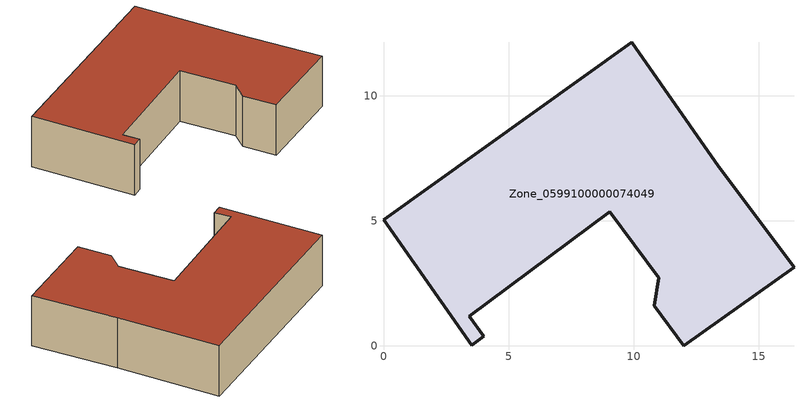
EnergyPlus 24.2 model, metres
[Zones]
Zone_0599100000074049
 floor ground (C_G): 9.05,5.36 3.42,1.18 4.01,0.39 3.52,0.03 0,5.05 9.93,12.14 13.41,7.15 16.42,3.14 12.01,0 10.83,1.6 11,2.72 z0
 wall outside (C_F): 13.41,7.15 9.93,12.14 0,5.05 3.52,0.03 4.01,0.39 3.42,1.18 9.05,5.36 11,2.72 10.83,1.6 12.01,0 16.42,3.14 13.41,7.15 z0:3.16
 roof outside (C_R): 16.42,3.14 13.41,7.15 9.93,12.14 0,5.05 3.52,0.03 4.01,0.39 3.42,1.18 9.05,5.36 11,2.72 10.83,1.6 12.01,0 z3.16
[BUILDING]
Pand.0599100000074049: North Axis=0; Terrain=City; Loads Convergence Tolerance Value=0.04; Temperature Convergence Tolerance Value=0.4; Solar Distribution=FullExterior; Maximum Number of Warmup Days=25; Minimum Number of Warmup Days=1
[Site:Location]
Rotterdam.The.Hague.AP_ZH_NLD Design_Conditions: Latitude=51.96; Longitude=4.45; Time Zone=1; Elevation=-4.5
[SITE:GROUNDTEMPERATURE:BUILDINGSURFACE]
18, 18, 18, 18, 18, 18, 18, 18, 18, 18, 18, 18
[MATERIAL] Thermal Absorptance=0.9; Solar Absorptance=0.7; Visible Absorptance=0.7
Name | Roughness | Thickness | Conductivity | Density | Specific Heat
G.TI.1975-1991 | MediumSmooth | 0.15 | 0.288461 | 540 | 1210
F.TI.1975-1991 | Rough | 0.3 | 0.230769 | 1920 | 840
R.TI.1975-1991 | MediumRough | 0.2 | 0.153846 | 1500 | 1000
[CONSTRUCTION]
C_G: G.TI.1975-1991
C_F: F.TI.1975-1991
C_R: R.TI.1975-1991
[ZONE]
Zone_0599100000074049: Type=1; Multiplier=1; Ceiling Height=Autocalculate; Volume=Autocalculate; Floor Area=autocalculate; Part of Total Floor Area=Yes
[ZONEINFILTRATION:DESIGNFLOWRATE]
Infil_Zone_0599100000074049: Zone or ZoneList or Space or SpaceList=Zone_0599100000074049; Schedule=AlwaysOn; Design Flow Rate Calculation Method=Flow/Area; Flow Rate per Floor Area=0.003; Constant Term Coefficient=1; Temperature Term Coefficient=0; Velocity Term Coefficient=0; Velocity Squared Term Coefficient=0
[HVACTEMPLATE:ZONE:IDEALLOADSAIRSYSTEM]
Zone_0599100000074049: Maximum Heating Supply Air Temperature=50; Minimum Cooling Supply Air Temperature=13; Maximum Heating Supply Air Humidity Ratio=0.0156; Minimum Cooling Supply Air Humidity Ratio=0.0077; Heating Limit=NoLimit; Cooling Limit=NoLimit; Dehumidification Control Type=ConstantSensibleHeatRatio; Cooling Sensible Heat Ratio=0.7; Dehumidification Setpoint=60; Humidification Control Type=None; Humidification Setpoint=30; Outdoor Air Method=None; Outdoor Air Flow Rate per Person=0.00944; Outdoor Air Flow Rate per Zone Floor Area=0; Outdoor Air Flow Rate per Zone=0; Demand Controlled Ventilation Type=None; Outdoor Air Economizer Type=NoEconomizer; Heat Recovery Type=None; Sensible Heat Recovery Effectiveness=0.7; Latent Heat Recovery Effectiveness=0.65
[ZONECONTROL:THERMOSTAT]
ThermostatControl_Zone_0599100000074049: Zone or ZoneList=Zone_0599100000074049; Control Type Schedule=DualSetpointControlType; Control 1=Thermostat_Zone_0599100000074049; Temperature Difference Between Cutout And Setpoint=0
[THERMOSTATSETPOINT:DUALSETPOINT]
Thermostat_Zone_0599100000074049: Heating Setpoint Temperature Schedule=HeatingSetpoint_Zone_0599100000074049; Cooling Setpoint Temperature Schedule=CoolingSetpoint_Zone_0599100000074049
[SCHEDULE:COMPACT]
HeatingSetpoint_Zone_0599100000074049: Through: 12/31, For: AllDays, Until: 24:00, 21
CoolingSetpoint_Zone_0599100000074049: Through: 12/31, For: AllDays, Until: 24:00, 24
DualSetpointControlType: Through: 12/31, For: AllDays, Until: 24:00, 4
AlwaysOn: Through: 12/31, For: AllDays, Until: 24:00, 1
